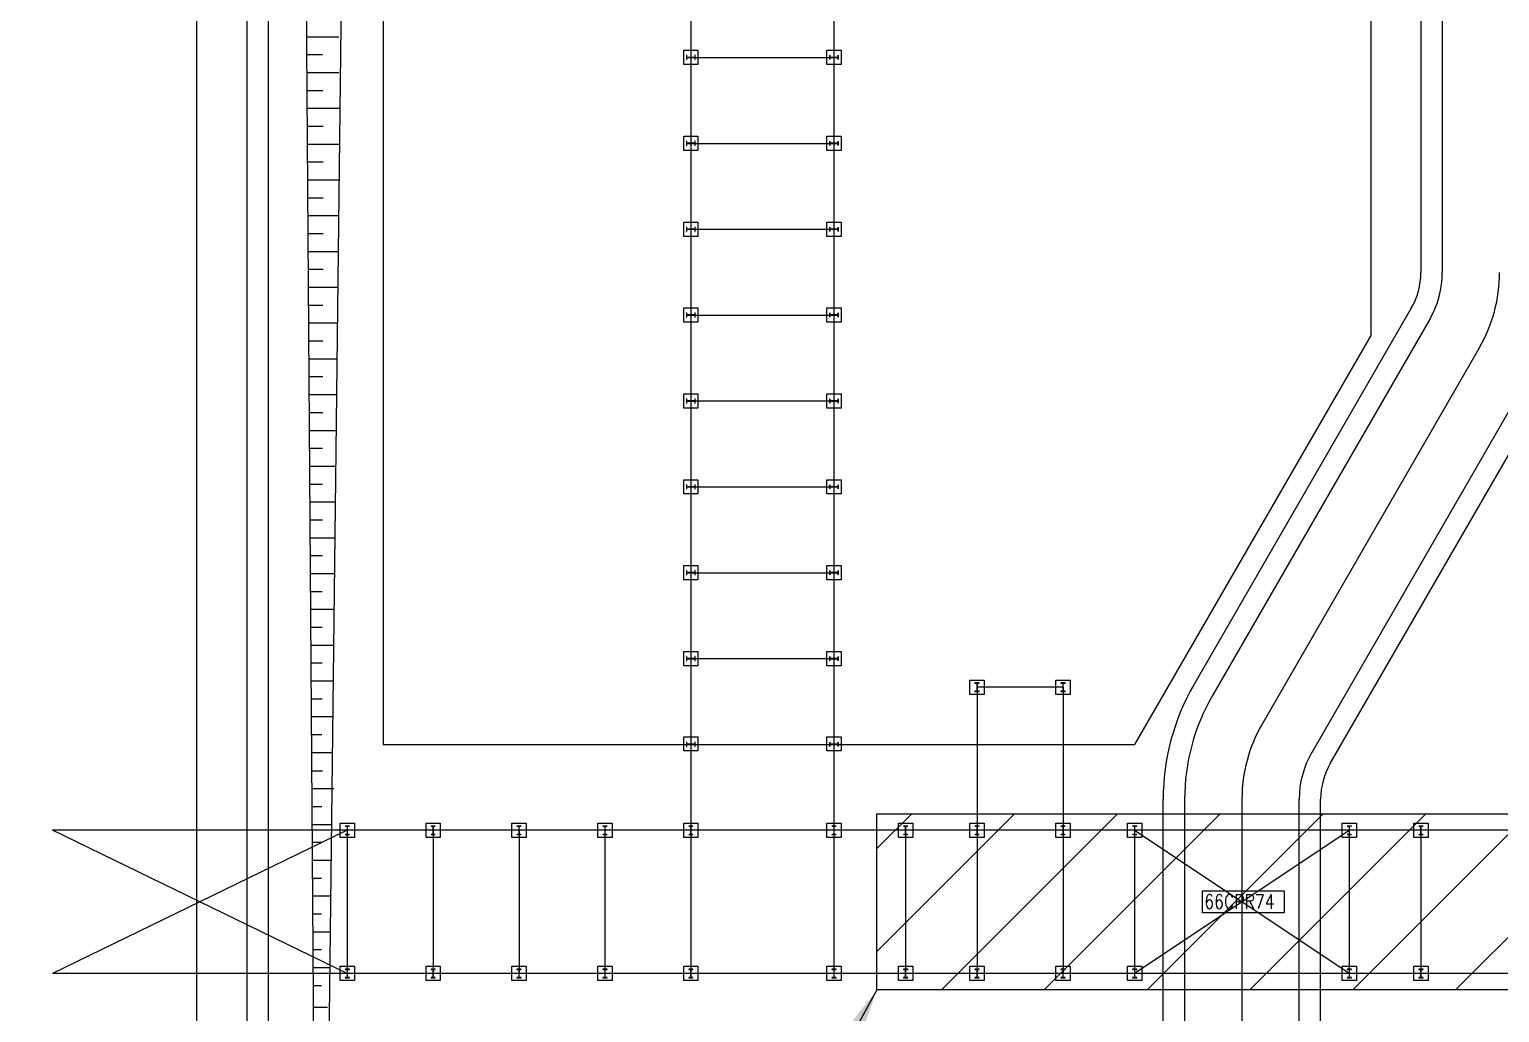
# Model space of a CAD drawing. Header units: metres. Extents: x -85 to 100835, y 0 to 71280.
# Drawn here: x 71538 to 76673, y 59901 to 63336 of the extents above; entities that cross this region are included whole.
import ezdxf

# ---------------------------------------------------------------- set-up
doc = ezdxf.new("R2010")
doc.units = ezdxf.units.M
doc.header["$LTSCALE"] = 1200
for name, color, linetype in [('BACK DWG', 9, 'Continuous'), ('CDIMEN', 7, 'Continuous'), ('Rev', 1, 'Continuous')]:
    doc.layers.add(name, color=color, linetype=linetype)
doc.styles.add('ROMANS', font='romans.shx', dxfattribs={"width": 0.8, "height": 360, "bigfont": 'ghs.shx'})
doc.styles.add('SIM3', font='romans.shx', dxfattribs={"width": 0.8, "bigfont": 'whgtxt.shx'})
doc.dimstyles.new('RPLC1', dxfattribs={"dimscale": 150, "dimtxt": 2.5, "dimasz": 3, "dimexe": 1.25, "dimexo": 10, "dimgap": 1, "dimtad": 1, "dimdec": 0, "dimzin": 0, "dimdsep": 46, "dimtxsty": 'ROMANS', "dimcen": 0.09, "dimclrd": 7, "dimclre": 7, "dimclrt": 7, "dimadec": 0, "dimazin": 0, "dimtfac": 1, "dimtdec": 0, "dimtix": 1, "dimtmove": 2, "dimatfit": 0, "dimfxl": 0, "dimtolj": 1, "dimtzin": 0, "dimlwd": 25, "dimlwe": 25, "dimarcsym": 0})

msp = doc.modelspace()

# ---------------------------------------------------------------- hatches: boundary and pattern name
at = {"layer": 'Rev'}
h = msp.add_hatch(dxfattribs=at)
h.set_pattern_fill('ANSI31', color=256, scale=80, style=0)
h.set_pattern_definition([(45, (-20863.18, -15849.46), (-179.6051, 179.6051), [])])
h.paths.add_polyline_path([(74498.2, 60595.3), (77398.2, 60595.3), (77398.2, 59980.5), (74498.2, 59980.5)])

# ---------------------------------------------------------------- linework, layer by layer
at = {"layer": 'BACK DWG'}
for p, q in [((72123.2, 57987.9), (72123.2, 67937.9)), ((76223.2, 67487.9), (76223.2, 62266.6)), ((72298.2, 58587.9), (72298.2, 67337.9)), ((72373.2, 58587.9), (72373.2, 67337.9)), ((76398.2, 67337.9), (76398.2, 62486.7)), ((76473.2, 67337.9), (76473.2, 62486.7)), ((72773.2, 67137.9), (72773.2, 60837.9)), ((73848.2, 66837.9), (73848.2, 60537.9)), ((74348.2, 66837.9), (74348.2, 60537.9)), ((72502.9, 63633.5), (72534, 59214.9)), ((72577.5, 59214.9), (72629.4, 63531.9)), ((72618.1, 63309.1), (72505.1, 63309.1)), ((72562.2, 63246.6), (72505.6, 63246.6)), ((73823.2, 63212.9), (73823.2, 63262.9)), ((73823.2, 63262.9), (73873.2, 63262.9)), ((73833.2, 63245.4), (73833.2, 63230.4)), ((73834, 63245.4), (73833.2, 63245.4)), ((73833.2, 63230.4), (73834, 63230.4)), ((73834, 63238.3), (73834, 63245.4)), ((73862.5, 63238.3), (73834, 63238.3)), ((73834, 63237.5), (73862.5, 63237.5)), ((73834, 63230.4), (73834, 63237.5)), ((73848.2, 63237.9), (74348.2, 63237.9)), ((73862.5, 63245.4), (73862.5, 63238.3)), ((73863.2, 63245.4), (73862.5, 63245.4)), ((73862.5, 63237.5), (73862.5, 63230.4)), ((73862.5, 63230.4), (73863.2, 63230.4)), ((73863.2, 63230.4), (73863.2, 63245.4)), ((73873.2, 63262.9), (73873.2, 63212.9)), ((74323.2, 63212.9), (74323.2, 63262.9)), ((74323.2, 63262.9), (74373.2, 63262.9)), ((74333.2, 63245.4), (74333.2, 63230.4)), ((74334, 63245.4), (74333.2, 63245.4)), ((74333.2, 63230.4), (74334, 63230.4)), ((74334, 63238.3), (74334, 63245.4)), ((74362.5, 63238.3), (74334, 63238.3)), ((74334, 63237.5), (74362.5, 63237.5)), ((74334, 63230.4), (74334, 63237.5)), ((74362.5, 63245.4), (74362.5, 63238.3)), ((74363.2, 63245.4), (74362.5, 63245.4)), ((74362.5, 63237.5), (74362.5, 63230.4)), ((74362.5, 63230.4), (74363.2, 63230.4)), ((74363.2, 63230.4), (74363.2, 63245.4)), ((74373.2, 63262.9), (74373.2, 63212.9)), ((72619, 63184.1), (72506, 63184.1)), ((73873.2, 63212.9), (73823.2, 63212.9)), ((74373.2, 63212.9), (74323.2, 63212.9)), ((72563.1, 63121.6), (72506.5, 63121.6)), ((72619.9, 63059.1), (72506.9, 63059.1)), ((72564, 62996.6), (72507.4, 62996.6)), ((73823.2, 62912.9), (73823.2, 62962.9)), ((73823.2, 62962.9), (73873.2, 62962.9)), ((73873.2, 62962.9), (73873.2, 62912.9)), ((74323.2, 62912.9), (74323.2, 62962.9)), ((74323.2, 62962.9), (74373.2, 62962.9)), ((74373.2, 62962.9), (74373.2, 62912.9)), ((72620.8, 62934.1), (72507.8, 62934.1)), ((73873.2, 62912.9), (73823.2, 62912.9)), ((73833.2, 62945.4), (73833.2, 62930.4)), ((73834, 62945.4), (73833.2, 62945.4)), ((73833.2, 62930.4), (73834, 62930.4)), ((73834, 62938.3), (73834, 62945.4)), ((73862.5, 62938.3), (73834, 62938.3)), ((73834, 62937.5), (73862.5, 62937.5)), ((73834, 62930.4), (73834, 62937.5)), ((73848.2, 62937.9), (74348.2, 62937.9)), ((73862.5, 62945.4), (73862.5, 62938.3)), ((73863.2, 62945.4), (73862.5, 62945.4)), ((73862.5, 62937.5), (73862.5, 62930.4)), ((73862.5, 62930.4), (73863.2, 62930.4)), ((73863.2, 62930.4), (73863.2, 62945.4)), ((74373.2, 62912.9), (74323.2, 62912.9)), ((74333.2, 62945.4), (74333.2, 62930.4)), ((74334, 62945.4), (74333.2, 62945.4)), ((74333.2, 62930.4), (74334, 62930.4)), ((74334, 62938.3), (74334, 62945.4)), ((74362.5, 62938.3), (74334, 62938.3)), ((74334, 62937.5), (74362.5, 62937.5)), ((74334, 62930.4), (74334, 62937.5)), ((74362.5, 62945.4), (74362.5, 62938.3)), ((74363.2, 62945.4), (74362.5, 62945.4)), ((74362.5, 62937.5), (74362.5, 62930.4)), ((74362.5, 62930.4), (74363.2, 62930.4)), ((74363.2, 62930.4), (74363.2, 62945.4)), ((72564.5, 62871.6), (72507.9, 62871.6)), ((72621.3, 62809.1), (72508.3, 62809.1)), ((72564.2, 62746.6), (72508.8, 62746.6)), ((72619.8, 62684.1), (72509.2, 62684.1)), ((73823.2, 62612.9), (73823.2, 62662.9)), ((73823.2, 62662.9), (73873.2, 62662.9)), ((73873.2, 62662.9), (73873.2, 62612.9)), ((74323.2, 62612.9), (74323.2, 62662.9)), ((74323.2, 62662.9), (74373.2, 62662.9)), ((74373.2, 62662.9), (74373.2, 62612.9)), ((72563.9, 62621.6), (72509.7, 62621.6)), ((73873.2, 62612.9), (73823.2, 62612.9)), ((73833.2, 62645.4), (73833.2, 62630.4)), ((73834, 62645.4), (73833.2, 62645.4)), ((73833.2, 62630.4), (73834, 62630.4)), ((73834, 62638.3), (73834, 62645.4)), ((73862.5, 62638.3), (73834, 62638.3)), ((73834, 62637.5), (73862.5, 62637.5)), ((73834, 62630.4), (73834, 62637.5)), ((73848.2, 62637.9), (74348.2, 62637.9)), ((73862.5, 62645.4), (73862.5, 62638.3)), ((73863.2, 62645.4), (73862.5, 62645.4)), ((73862.5, 62637.5), (73862.5, 62630.4)), ((73862.5, 62630.4), (73863.2, 62630.4)), ((73863.2, 62630.4), (73863.2, 62645.4)), ((74373.2, 62612.9), (74323.2, 62612.9)), ((74333.2, 62645.4), (74333.2, 62630.4)), ((74334, 62645.4), (74333.2, 62645.4)), ((74333.2, 62630.4), (74334, 62630.4)), ((74334, 62638.3), (74334, 62645.4)), ((74362.5, 62638.3), (74334, 62638.3)), ((74334, 62637.5), (74362.5, 62637.5)), ((74334, 62630.4), (74334, 62637.5)), ((74362.5, 62645.4), (74362.5, 62638.3)), ((74363.2, 62645.4), (74362.5, 62645.4)), ((74362.5, 62637.5), (74362.5, 62630.4)), ((74362.5, 62630.4), (74363.2, 62630.4)), ((74363.2, 62630.4), (74363.2, 62645.4)), ((72618.3, 62559.1), (72510.1, 62559.1)), ((72563.6, 62496.6), (72510.6, 62496.6)), ((72616.8, 62434.1), (72511, 62434.1)), ((72563.3, 62371.6), (72511.5, 62371.6)), ((73823.2, 62312.9), (73823.2, 62362.9)), ((73823.2, 62362.9), (73873.2, 62362.9)), ((73833.2, 62345.4), (73833.2, 62330.4)), ((73834, 62345.4), (73833.2, 62345.4)), ((73834, 62338.3), (73834, 62345.4)), ((73862.5, 62345.4), (73862.5, 62338.3)), ((73863.2, 62345.4), (73862.5, 62345.4)), ((73863.2, 62330.4), (73863.2, 62345.4)), ((73873.2, 62362.9), (73873.2, 62312.9)), ((74323.2, 62312.9), (74323.2, 62362.9)), ((74323.2, 62362.9), (74373.2, 62362.9)), ((74333.2, 62345.4), (74333.2, 62330.4)), ((74334, 62345.4), (74333.2, 62345.4)), ((74334, 62338.3), (74334, 62345.4)), ((74362.5, 62345.4), (74362.5, 62338.3)), ((74363.2, 62345.4), (74362.5, 62345.4)), ((74363.2, 62330.4), (74363.2, 62345.4)), ((74373.2, 62362.9), (74373.2, 62312.9)), ((76364.7, 62361.7), (75605.4, 61046.5)), ((72615.2, 62309.1), (72511.9, 62309.1)), ((73873.2, 62312.9), (73823.2, 62312.9)), ((73833.2, 62330.4), (73834, 62330.4)), ((73862.5, 62338.3), (73834, 62338.3)), ((73834, 62337.5), (73862.5, 62337.5)), ((73834, 62330.4), (73834, 62337.5)), ((73848.2, 62337.9), (74348.2, 62337.9)), ((73862.5, 62337.5), (73862.5, 62330.4)), ((73862.5, 62330.4), (73863.2, 62330.4)), ((74373.2, 62312.9), (74323.2, 62312.9)), ((74333.2, 62330.4), (74334, 62330.4)), ((74362.5, 62338.3), (74334, 62338.3)), ((74334, 62337.5), (74362.5, 62337.5)), ((74334, 62330.4), (74334, 62337.5)), ((74362.5, 62337.5), (74362.5, 62330.4)), ((74362.5, 62330.4), (74363.2, 62330.4)), ((76429.7, 62324.2), (75670.4, 61009)), ((72563, 62246.6), (72512.4, 62246.6)), ((76223.2, 62266.6), (75398.3, 60837.9)), ((76602.9, 62224.2), (75843.6, 60909)), ((72613.7, 62184.1), (72512.8, 62184.1)), ((72562.7, 62121.6), (72513.3, 62121.6)), ((76016.8, 60809), (76776.1, 62124.2)), ((72612.2, 62059.1), (72513.7, 62059.1)), ((73823.2, 62012.9), (73823.2, 62062.9)), ((73823.2, 62062.9), (73873.2, 62062.9)), ((73833.2, 62045.4), (73833.2, 62030.4)), ((73834, 62045.4), (73833.2, 62045.4)), ((73834, 62038.3), (73834, 62045.4)), ((73862.5, 62038.3), (73834, 62038.3)), ((73834, 62037.5), (73862.5, 62037.5)), ((73834, 62030.4), (73834, 62037.5)), ((73848.2, 62037.9), (74348.2, 62037.9)), ((73862.5, 62045.4), (73862.5, 62038.3)), ((73863.2, 62045.4), (73862.5, 62045.4)), ((73862.5, 62037.5), (73862.5, 62030.4)), ((73863.2, 62030.4), (73863.2, 62045.4)), ((73873.2, 62062.9), (73873.2, 62012.9)), ((74323.2, 62012.9), (74323.2, 62062.9)), ((74323.2, 62062.9), (74373.2, 62062.9)), ((74333.2, 62045.4), (74333.2, 62030.4)), ((74334, 62045.4), (74333.2, 62045.4)), ((74334, 62038.3), (74334, 62045.4)), ((74362.5, 62038.3), (74334, 62038.3)), ((74334, 62037.5), (74362.5, 62037.5)), ((74334, 62030.4), (74334, 62037.5)), ((74362.5, 62045.4), (74362.5, 62038.3)), ((74363.2, 62045.4), (74362.5, 62045.4)), ((74362.5, 62037.5), (74362.5, 62030.4)), ((74363.2, 62030.4), (74363.2, 62045.4)), ((74373.2, 62062.9), (74373.2, 62012.9)), ((76081.7, 60771.5), (76841.1, 62086.7)), ((72562.4, 61996.6), (72513.7, 61996.6)), ((73873.2, 62012.9), (73823.2, 62012.9)), ((73833.2, 62030.4), (73834, 62030.4)), ((73862.5, 62030.4), (73863.2, 62030.4)), ((74373.2, 62012.9), (74323.2, 62012.9)), ((74333.2, 62030.4), (74334, 62030.4)), ((74362.5, 62030.4), (74363.2, 62030.4)), ((72610.7, 61934.1), (72514.6, 61934.1)), ((72562.1, 61871.6), (72515, 61871.6)), ((72609.1, 61809.1), (72515.5, 61809.1)), ((72561.8, 61746.6), (72515.9, 61746.6)), ((73823.2, 61712.9), (73823.2, 61762.9)), ((73823.2, 61762.9), (73873.2, 61762.9)), ((73833.2, 61745.4), (73833.2, 61730.4)), ((73834, 61745.4), (73833.2, 61745.4)), ((73833.2, 61730.4), (73834, 61730.4)), ((73834, 61738.3), (73834, 61745.4)), ((73862.5, 61738.3), (73834, 61738.3)), ((73834, 61737.5), (73862.5, 61737.5)), ((73834, 61730.4), (73834, 61737.5)), ((73848.2, 61737.9), (74348.2, 61737.9)), ((73862.5, 61745.4), (73862.5, 61738.3)), ((73863.2, 61745.4), (73862.5, 61745.4)), ((73862.5, 61737.5), (73862.5, 61730.4)), ((73862.5, 61730.4), (73863.2, 61730.4)), ((73863.2, 61730.4), (73863.2, 61745.4)), ((73873.2, 61762.9), (73873.2, 61712.9)), ((74323.2, 61712.9), (74323.2, 61762.9)), ((74323.2, 61762.9), (74373.2, 61762.9)), ((74333.2, 61745.4), (74333.2, 61730.4)), ((74334, 61745.4), (74333.2, 61745.4)), ((74333.2, 61730.4), (74334, 61730.4)), ((74334, 61738.3), (74334, 61745.4)), ((74362.5, 61738.3), (74334, 61738.3)), ((74334, 61737.5), (74362.5, 61737.5)), ((74334, 61730.4), (74334, 61737.5)), ((74362.5, 61745.4), (74362.5, 61738.3)), ((74363.2, 61745.4), (74362.5, 61745.4)), ((74362.5, 61737.5), (74362.5, 61730.4)), ((74362.5, 61730.4), (74363.2, 61730.4)), ((74363.2, 61730.4), (74363.2, 61745.4)), ((74373.2, 61762.9), (74373.2, 61712.9)), ((72607.6, 61684.1), (72516.4, 61684.1)), ((73873.2, 61712.9), (73823.2, 61712.9)), ((74373.2, 61712.9), (74323.2, 61712.9)), ((72561.5, 61621.6), (72516.8, 61621.6)), ((72606.1, 61559.1), (72517.3, 61559.1)), ((72561.2, 61496.6), (72517.7, 61496.6)), ((72604.6, 61434.1), (72518.2, 61434.1)), ((73823.2, 61412.9), (73823.2, 61462.9)), ((73823.2, 61462.9), (73873.2, 61462.9)), ((73833.2, 61445.4), (73833.2, 61430.4)), ((73834, 61445.4), (73833.2, 61445.4)), ((73833.2, 61430.4), (73834, 61430.4)), ((73834, 61438.3), (73834, 61445.4)), ((73862.5, 61438.3), (73834, 61438.3)), ((73834, 61437.5), (73862.5, 61437.5)), ((73834, 61430.4), (73834, 61437.5)), ((73848.2, 61437.9), (74348.2, 61437.9)), ((73862.5, 61445.4), (73862.5, 61438.3)), ((73863.2, 61445.4), (73862.5, 61445.4)), ((73862.5, 61437.5), (73862.5, 61430.4)), ((73862.5, 61430.4), (73863.2, 61430.4)), ((73863.2, 61430.4), (73863.2, 61445.4)), ((73873.2, 61462.9), (73873.2, 61412.9)), ((74323.2, 61412.9), (74323.2, 61462.9)), ((74323.2, 61462.9), (74373.2, 61462.9)), ((74333.2, 61445.4), (74333.2, 61430.4)), ((74334, 61445.4), (74333.2, 61445.4)), ((74333.2, 61430.4), (74334, 61430.4)), ((74334, 61438.3), (74334, 61445.4)), ((74362.5, 61438.3), (74334, 61438.3)), ((74334, 61437.5), (74362.5, 61437.5)), ((74334, 61430.4), (74334, 61437.5)), ((74362.5, 61445.4), (74362.5, 61438.3)), ((74363.2, 61445.4), (74362.5, 61445.4)), ((74362.5, 61437.5), (74362.5, 61430.4)), ((74362.5, 61430.4), (74363.2, 61430.4)), ((74363.2, 61430.4), (74363.2, 61445.4)), ((74373.2, 61462.9), (74373.2, 61412.9)), ((72560.9, 61371.6), (72518.6, 61371.6)), ((73873.2, 61412.9), (73823.2, 61412.9)), ((74373.2, 61412.9), (74323.2, 61412.9)), ((72603, 61309.1), (72519.1, 61309.1)), ((72560.6, 61246.6), (72519.5, 61246.6)), ((72601.5, 61184.1), (72520, 61184.1)), ((73823.2, 61112.9), (73823.2, 61162.9)), ((73823.2, 61162.9), (73873.2, 61162.9)), ((73873.2, 61162.9), (73873.2, 61112.9)), ((74323.2, 61112.9), (74323.2, 61162.9)), ((74323.2, 61162.9), (74373.2, 61162.9)), ((74373.2, 61162.9), (74373.2, 61112.9)), ((72560.3, 61121.6), (72520.4, 61121.6)), ((73873.2, 61112.9), (73823.2, 61112.9)), ((73833.2, 61145.4), (73833.2, 61130.4)), ((73834, 61145.4), (73833.2, 61145.4)), ((73833.2, 61130.4), (73834, 61130.4)), ((73834, 61138.3), (73834, 61145.4)), ((73862.5, 61138.3), (73834, 61138.3)), ((73834, 61137.5), (73862.5, 61137.5)), ((73834, 61130.4), (73834, 61137.5)), ((73848.2, 61137.9), (74348.2, 61137.9)), ((73862.5, 61145.4), (73862.5, 61138.3)), ((73863.2, 61145.4), (73862.5, 61145.4)), ((73862.5, 61137.5), (73862.5, 61130.4)), ((73862.5, 61130.4), (73863.2, 61130.4)), ((73863.2, 61130.4), (73863.2, 61145.4)), ((74373.2, 61112.9), (74323.2, 61112.9)), ((74333.2, 61145.4), (74333.2, 61130.4)), ((74334, 61145.4), (74333.2, 61145.4)), ((74333.2, 61130.4), (74334, 61130.4)), ((74334, 61138.3), (74334, 61145.4)), ((74362.5, 61138.3), (74334, 61138.3)), ((74334, 61137.5), (74362.5, 61137.5)), ((74334, 61130.4), (74334, 61137.5)), ((74362.5, 61145.4), (74362.5, 61138.3)), ((74363.2, 61145.4), (74362.5, 61145.4)), ((74362.5, 61137.5), (74362.5, 61130.4)), ((74362.5, 61130.4), (74363.2, 61130.4)), ((74363.2, 61130.4), (74363.2, 61145.4)), ((74823.2, 61062.9), (74873.2, 61062.9)), ((74823.2, 61012.9), (74823.2, 61062.9)), ((74873.2, 61062.9), (74873.2, 61012.9)), ((75123.2, 61062.9), (75173.2, 61062.9)), ((75123.2, 61012.9), (75123.2, 61062.9)), ((75173.2, 61062.9), (75173.2, 61012.9)), ((72600, 61059.1), (72520.8, 61059.1)), ((74873.2, 61012.9), (74823.2, 61012.9)), ((74840.7, 61052.9), (74840.7, 61052.1)), ((74855.7, 61052.9), (74840.7, 61052.9)), ((74840.7, 61052.1), (74847.9, 61052.1)), ((74840.7, 61023.6), (74840.7, 61022.9)), ((74847.9, 61023.6), (74840.7, 61023.6)), ((74840.7, 61022.9), (74855.7, 61022.9)), ((74847.9, 61052.1), (74847.9, 61023.6)), ((74848.2, 61037.9), (74848.2, 60537.9)), ((75148.2, 61037.9), (74848.2, 61037.9)), ((74848.6, 61052.1), (74855.7, 61052.1)), ((74848.6, 61023.6), (74848.6, 61052.1)), ((74855.7, 61023.6), (74848.6, 61023.6)), ((74855.7, 61052.1), (74855.7, 61052.9)), ((74855.7, 61022.9), (74855.7, 61023.6)), ((75173.2, 61012.9), (75123.2, 61012.9)), ((75140.7, 61052.9), (75140.7, 61052.1)), ((75155.7, 61052.9), (75140.7, 61052.9)), ((75140.7, 61052.1), (75147.9, 61052.1)), ((75140.7, 61023.6), (75140.7, 61022.9)), ((75147.9, 61023.6), (75140.7, 61023.6)), ((75140.7, 61022.9), (75155.7, 61022.9)), ((75147.9, 61052.1), (75147.9, 61023.6)), ((75148.2, 61037.9), (75148.2, 60537.9)), ((75148.6, 61052.1), (75155.7, 61052.1)), ((75148.6, 61023.6), (75148.6, 61052.1)), ((75155.7, 61023.6), (75148.6, 61023.6)), ((75155.7, 61052.1), (75155.7, 61052.9)), ((75155.7, 61022.9), (75155.7, 61023.6)), ((72560, 60996.6), (72521.3, 60996.6)), ((72599.2, 60934.1), (72521.3, 60934.1)), ((72559.7, 60871.6), (72521.3, 60871.6)), ((73823.2, 60815), (73823.2, 60865)), ((73823.2, 60865), (73873.2, 60865)), ((73873.2, 60865), (73873.2, 60815)), ((74323.2, 60815), (74323.2, 60865)), ((74323.2, 60865), (74373.2, 60865)), ((74373.2, 60865), (74373.2, 60815)), ((72596.9, 60809.1), (72522.6, 60809.1)), ((72773.2, 60837.9), (75398.3, 60837.9)), ((73873.2, 60815), (73823.2, 60815)), ((73833.2, 60845.4), (73833.2, 60830.4)), ((73834, 60845.4), (73833.2, 60845.4)), ((73833.2, 60830.4), (73834, 60830.4)), ((73834, 60838.3), (73834, 60845.4)), ((73862.5, 60838.3), (73834, 60838.3)), ((73834, 60837.5), (73862.5, 60837.5)), ((73834, 60830.4), (73834, 60837.5)), ((73848.2, 60837.9), (74348.2, 60837.9)), ((73862.5, 60845.4), (73862.5, 60838.3)), ((73863.2, 60845.4), (73862.5, 60845.4)), ((73862.5, 60837.5), (73862.5, 60830.4)), ((73862.5, 60830.4), (73863.2, 60830.4)), ((73863.2, 60830.4), (73863.2, 60845.4)), ((74373.2, 60815), (74323.2, 60815)), ((74333.2, 60845.4), (74333.2, 60830.4)), ((74334, 60845.4), (74333.2, 60845.4)), ((74333.2, 60830.4), (74334, 60830.4)), ((74334, 60838.3), (74334, 60845.4)), ((74362.5, 60838.3), (74334, 60838.3)), ((74334, 60837.5), (74362.5, 60837.5)), ((74334, 60830.4), (74334, 60837.5)), ((74362.5, 60845.4), (74362.5, 60838.3)), ((74363.2, 60845.4), (74362.5, 60845.4)), ((74362.5, 60837.5), (74362.5, 60830.4)), ((74362.5, 60830.4), (74363.2, 60830.4)), ((74363.2, 60830.4), (74363.2, 60845.4)), ((72561.6, 60745), (72522.9, 60745)), ((72600.9, 60682.5), (72522.9, 60682.5)), ((72559.3, 60620), (72523.1, 60620)), ((75498.2, 58587.9), (75498.2, 60646.5)), ((75573.2, 58587.9), (75573.2, 60646.5)), ((75773.2, 60646.5), (75773.2, 57637.9)), ((75973.2, 57637.9), (75973.2, 60646.5)), ((76048.2, 57637.9), (76048.2, 60646.5)), ((72595.4, 60557.5), (72523.5, 60557.5)), ((72623.2, 60562.9), (72673.2, 60562.9)), ((72623.2, 60512.9), (72623.2, 60562.9)), ((72640.7, 60552.9), (72640.7, 60552.1)), ((72655.7, 60552.9), (72640.7, 60552.9)), ((72640.7, 60552.1), (72647.9, 60552.1)), ((72647.9, 60552.1), (72647.9, 60523.6)), ((72648.6, 60552.1), (72655.7, 60552.1)), ((72648.6, 60523.6), (72648.6, 60552.1)), ((72655.7, 60552.1), (72655.7, 60552.9)), ((72673.2, 60562.9), (72673.2, 60512.9)), ((72923.2, 60562.9), (72973.2, 60562.9)), ((72923.2, 60512.9), (72923.2, 60562.9)), ((72940.7, 60552.9), (72940.7, 60552.1)), ((72955.7, 60552.9), (72940.7, 60552.9)), ((72940.7, 60552.1), (72947.9, 60552.1)), ((72947.9, 60552.1), (72947.9, 60523.6)), ((72948.6, 60552.1), (72955.7, 60552.1)), ((72948.6, 60523.6), (72948.6, 60552.1)), ((72955.7, 60552.1), (72955.7, 60552.9)), ((72973.2, 60562.9), (72973.2, 60512.9)), ((73223.2, 60562.9), (73273.2, 60562.9)), ((73223.2, 60512.9), (73223.2, 60562.9)), ((73240.7, 60552.9), (73240.7, 60552.1)), ((73255.7, 60552.9), (73240.7, 60552.9)), ((73240.7, 60552.1), (73247.9, 60552.1)), ((73247.9, 60552.1), (73247.9, 60523.6)), ((73248.6, 60552.1), (73255.7, 60552.1)), ((73248.6, 60523.6), (73248.6, 60552.1)), ((73255.7, 60552.1), (73255.7, 60552.9)), ((73273.2, 60562.9), (73273.2, 60512.9)), ((73523.2, 60562.9), (73573.2, 60562.9)), ((73523.2, 60512.9), (73523.2, 60562.9)), ((73540.7, 60552.9), (73540.7, 60552.1)), ((73555.7, 60552.9), (73540.7, 60552.9)), ((73540.7, 60552.1), (73547.9, 60552.1)), ((73547.9, 60552.1), (73547.9, 60523.6)), ((73548.6, 60552.1), (73555.7, 60552.1)), ((73548.6, 60523.6), (73548.6, 60552.1)), ((73555.7, 60552.1), (73555.7, 60552.9)), ((73573.2, 60562.9), (73573.2, 60512.9)), ((73823.2, 60562.9), (73873.2, 60562.9)), ((73823.2, 60512.9), (73823.2, 60562.9)), ((73840.7, 60552.9), (73840.7, 60552.1)), ((73855.7, 60552.9), (73840.7, 60552.9)), ((73840.7, 60552.1), (73847.9, 60552.1)), ((73847.9, 60552.1), (73847.9, 60523.6)), ((73848.6, 60552.1), (73855.7, 60552.1)), ((73848.6, 60523.6), (73848.6, 60552.1)), ((73855.7, 60552.1), (73855.7, 60552.9)), ((73873.2, 60562.9), (73873.2, 60512.9)), ((74323.2, 60562.9), (74373.2, 60562.9)), ((74323.2, 60512.9), (74323.2, 60562.9)), ((74340.7, 60552.9), (74340.7, 60552.1)), ((74355.7, 60552.9), (74340.7, 60552.9)), ((74340.7, 60552.1), (74347.9, 60552.1)), ((74347.9, 60552.1), (74347.9, 60523.6)), ((74348.6, 60552.1), (74355.7, 60552.1)), ((74348.6, 60523.6), (74348.6, 60552.1)), ((74355.7, 60552.1), (74355.7, 60552.9)), ((74373.2, 60562.9), (74373.2, 60512.9)), ((74573.2, 60562.9), (74623.2, 60562.9)), ((74573.2, 60512.9), (74573.2, 60562.9)), ((74590.7, 60552.9), (74590.7, 60552.1)), ((74605.7, 60552.9), (74590.7, 60552.9)), ((74590.7, 60552.1), (74597.9, 60552.1)), ((74597.9, 60552.1), (74597.9, 60523.6)), ((74598.6, 60552.1), (74605.7, 60552.1)), ((74598.6, 60523.6), (74598.6, 60552.1)), ((74605.7, 60552.1), (74605.7, 60552.9)), ((74623.2, 60562.9), (74623.2, 60512.9)), ((74823.2, 60562.9), (74873.2, 60562.9)), ((74823.2, 60512.9), (74823.2, 60562.9)), ((74840.7, 60552.9), (74840.7, 60552.1)), ((74855.7, 60552.9), (74840.7, 60552.9)), ((74840.7, 60552.1), (74847.9, 60552.1)), ((74847.9, 60552.1), (74847.9, 60523.6)), ((74848.6, 60552.1), (74855.7, 60552.1)), ((74848.6, 60523.6), (74848.6, 60552.1)), ((74855.7, 60552.1), (74855.7, 60552.9)), ((74873.2, 60562.9), (74873.2, 60512.9)), ((75123.2, 60562.9), (75173.2, 60562.9)), ((75123.2, 60512.9), (75123.2, 60562.9)), ((75140.7, 60552.9), (75140.7, 60552.1)), ((75155.7, 60552.9), (75140.7, 60552.9)), ((75140.7, 60552.1), (75147.9, 60552.1)), ((75147.9, 60552.1), (75147.9, 60523.6)), ((75148.6, 60552.1), (75155.7, 60552.1)), ((75148.6, 60523.6), (75148.6, 60552.1)), ((75155.7, 60552.1), (75155.7, 60552.9)), ((75173.2, 60562.9), (75173.2, 60512.9)), ((75373.2, 60562.9), (75423.2, 60562.9)), ((75373.2, 60512.9), (75373.2, 60562.9)), ((75390.7, 60552.9), (75390.7, 60552.1)), ((75405.7, 60552.9), (75390.7, 60552.9)), ((75390.7, 60552.1), (75397.9, 60552.1)), ((75397.9, 60552.1), (75397.9, 60523.6)), ((75398.6, 60552.1), (75405.7, 60552.1)), ((75398.6, 60523.6), (75398.6, 60552.1)), ((75405.7, 60552.1), (75405.7, 60552.9)), ((75423.2, 60562.9), (75423.2, 60512.9)), ((76123.2, 60562.9), (76173.2, 60562.9)), ((76123.2, 60512.9), (76123.2, 60562.9)), ((76140.7, 60552.9), (76140.7, 60552.1)), ((76155.7, 60552.9), (76140.7, 60552.9)), ((76140.7, 60552.1), (76147.9, 60552.1)), ((76147.9, 60552.1), (76147.9, 60523.6)), ((76148.6, 60552.1), (76155.7, 60552.1)), ((76148.6, 60523.6), (76148.6, 60552.1)), ((76155.7, 60552.1), (76155.7, 60552.9)), ((76173.2, 60562.9), (76173.2, 60512.9)), ((76373.2, 60562.9), (76423.2, 60562.9)), ((76373.2, 60512.9), (76373.2, 60562.9)), ((76390.7, 60552.9), (76390.7, 60552.1)), ((76405.7, 60552.9), (76390.7, 60552.9)), ((76390.7, 60552.1), (76397.9, 60552.1)), ((76397.9, 60552.1), (76397.9, 60523.6)), ((76398.6, 60552.1), (76405.7, 60552.1)), ((76398.6, 60523.6), (76398.6, 60552.1)), ((76405.7, 60552.1), (76405.7, 60552.9)), ((76423.2, 60562.9), (76423.2, 60512.9)), ((75849.1, 60537.9), (71618.2, 60537.9)), ((72648.2, 60537.9), (71618.2, 60037.9)), ((72648.2, 60037.9), (71618.2, 60537.9)), ((72559, 60495), (72524, 60495)), ((72673.2, 60512.9), (72623.2, 60512.9)), ((72640.7, 60523.6), (72640.7, 60522.9)), ((72647.9, 60523.6), (72640.7, 60523.6)), ((72640.7, 60522.9), (72655.7, 60522.9)), ((72648.2, 60537.9), (72648.2, 60037.9)), ((72655.7, 60523.6), (72648.6, 60523.6)), ((72655.7, 60522.9), (72655.7, 60523.6)), ((72973.2, 60512.9), (72923.2, 60512.9)), ((72940.7, 60523.6), (72940.7, 60522.9)), ((72947.9, 60523.6), (72940.7, 60523.6)), ((72940.7, 60522.9), (72955.7, 60522.9)), ((72948.2, 60537.9), (72948.2, 60037.9)), ((72955.7, 60523.6), (72948.6, 60523.6)), ((72955.7, 60522.9), (72955.7, 60523.6)), ((73273.2, 60512.9), (73223.2, 60512.9)), ((73240.7, 60523.6), (73240.7, 60522.9)), ((73247.9, 60523.6), (73240.7, 60523.6)), ((73240.7, 60522.9), (73255.7, 60522.9)), ((73248.2, 60537.9), (73248.2, 60037.9)), ((73255.7, 60523.6), (73248.6, 60523.6)), ((73255.7, 60522.9), (73255.7, 60523.6)), ((73573.2, 60512.9), (73523.2, 60512.9)), ((73540.7, 60523.6), (73540.7, 60522.9)), ((73547.9, 60523.6), (73540.7, 60523.6)), ((73540.7, 60522.9), (73555.7, 60522.9)), ((73548.2, 60537.9), (73548.2, 60037.9)), ((73555.7, 60523.6), (73548.6, 60523.6)), ((73555.7, 60522.9), (73555.7, 60523.6)), ((73873.2, 60512.9), (73823.2, 60512.9)), ((73840.7, 60523.6), (73840.7, 60522.9)), ((73847.9, 60523.6), (73840.7, 60523.6)), ((73840.7, 60522.9), (73855.7, 60522.9)), ((73848.2, 60537.9), (73848.2, 60037.9)), ((73855.7, 60523.6), (73848.6, 60523.6)), ((73855.7, 60522.9), (73855.7, 60523.6)), ((74373.2, 60512.9), (74323.2, 60512.9)), ((74340.7, 60523.6), (74340.7, 60522.9)), ((74347.9, 60523.6), (74340.7, 60523.6)), ((74340.7, 60522.9), (74355.7, 60522.9)), ((74348.2, 60537.9), (74348.2, 60037.9)), ((74355.7, 60523.6), (74348.6, 60523.6)), ((74355.7, 60522.9), (74355.7, 60523.6)), ((74623.2, 60512.9), (74573.2, 60512.9)), ((74590.7, 60523.6), (74590.7, 60522.9)), ((74597.9, 60523.6), (74590.7, 60523.6)), ((74590.7, 60522.9), (74605.7, 60522.9)), ((74598.2, 60537.9), (74598.2, 60037.9)), ((74605.7, 60523.6), (74598.6, 60523.6)), ((74605.7, 60522.9), (74605.7, 60523.6)), ((74873.2, 60512.9), (74823.2, 60512.9)), ((74840.7, 60523.6), (74840.7, 60522.9)), ((74847.9, 60523.6), (74840.7, 60523.6)), ((74840.7, 60522.9), (74855.7, 60522.9)), ((74848.2, 60537.9), (74848.2, 60037.9)), ((74855.7, 60523.6), (74848.6, 60523.6)), ((74855.7, 60522.9), (74855.7, 60523.6)), ((75173.2, 60512.9), (75123.2, 60512.9)), ((75140.7, 60523.6), (75140.7, 60522.9)), ((75147.9, 60523.6), (75140.7, 60523.6)), ((75140.7, 60522.9), (75155.7, 60522.9)), ((75148.2, 60537.9), (75148.2, 60037.9)), ((75155.7, 60523.6), (75148.6, 60523.6)), ((75155.7, 60522.9), (75155.7, 60523.6)), ((75423.2, 60512.9), (75373.2, 60512.9)), ((75390.7, 60523.6), (75390.7, 60522.9)), ((75397.9, 60523.6), (75390.7, 60523.6)), ((75390.7, 60522.9), (75405.7, 60522.9)), ((75398.2, 60537.9), (75398.2, 60037.9)), ((75398.2, 60537.9), (75774.1, 60287.9)), ((75405.7, 60523.6), (75398.6, 60523.6)), ((75405.7, 60522.9), (75405.7, 60523.6)), ((75773.2, 60287.9), (76148.2, 60537.9)), ((78698.2, 60537.9), (75849.1, 60537.9)), ((76173.2, 60512.9), (76123.2, 60512.9)), ((76140.7, 60523.6), (76140.7, 60522.9)), ((76147.9, 60523.6), (76140.7, 60523.6)), ((76140.7, 60522.9), (76155.7, 60522.9)), ((76148.2, 60537.9), (76148.2, 60037.9)), ((76155.7, 60523.6), (76148.6, 60523.6)), ((76155.7, 60522.9), (76155.7, 60523.6)), ((76423.2, 60512.9), (76373.2, 60512.9)), ((76390.7, 60523.6), (76390.7, 60522.9)), ((76397.9, 60523.6), (76390.7, 60523.6)), ((76390.7, 60522.9), (76405.7, 60522.9)), ((76398.2, 60537.9), (76398.2, 60037.9)), ((76405.7, 60523.6), (76398.6, 60523.6)), ((76405.7, 60522.9), (76405.7, 60523.6)), ((72593.9, 60432.5), (72524.4, 60432.5)), ((72558.7, 60370), (72524.9, 60370)), ((72592.4, 60307.5), (72525.3, 60307.5)), ((75635.8, 60249.1), (75635.8, 60326.6)), ((75635.8, 60326.6), (75920.3, 60326.6)), ((75920.3, 60326.6), (75920.3, 60249.1)), ((72558.4, 60245), (72525.8, 60245)), ((75774.1, 60287.9), (75398.2, 60037.9)), ((75920.3, 60249.1), (75635.8, 60249.1)), ((76148.2, 60037.9), (75773.2, 60287.9)), ((72590.9, 60182.5), (72526.2, 60182.5)), ((72558.1, 60120), (72526.7, 60120)), ((75849.1, 60037.9), (71618.2, 60037.9)), ((72589.3, 60057.5), (72527.1, 60057.5)), ((72623.2, 60062.9), (72673.2, 60062.9)), ((72623.2, 60012.9), (72623.2, 60062.9)), ((72640.7, 60052.9), (72640.7, 60052.1)), ((72655.7, 60052.9), (72640.7, 60052.9)), ((72640.7, 60052.1), (72647.9, 60052.1)), ((72647.9, 60052.1), (72647.9, 60023.6)), ((72648.6, 60052.1), (72655.7, 60052.1)), ((72648.6, 60023.6), (72648.6, 60052.1)), ((72655.7, 60052.1), (72655.7, 60052.9)), ((72673.2, 60062.9), (72673.2, 60012.9)), ((72923.2, 60062.9), (72973.2, 60062.9)), ((72923.2, 60012.9), (72923.2, 60062.9)), ((72940.7, 60052.9), (72940.7, 60052.1)), ((72955.7, 60052.9), (72940.7, 60052.9)), ((72940.7, 60052.1), (72947.9, 60052.1)), ((72947.9, 60052.1), (72947.9, 60023.6)), ((72948.6, 60052.1), (72955.7, 60052.1)), ((72948.6, 60023.6), (72948.6, 60052.1)), ((72955.7, 60052.1), (72955.7, 60052.9)), ((72973.2, 60062.9), (72973.2, 60012.9)), ((73223.2, 60062.9), (73273.2, 60062.9)), ((73223.2, 60012.9), (73223.2, 60062.9)), ((73240.7, 60052.9), (73240.7, 60052.1)), ((73255.7, 60052.9), (73240.7, 60052.9)), ((73240.7, 60052.1), (73247.9, 60052.1)), ((73247.9, 60052.1), (73247.9, 60023.6)), ((73248.6, 60052.1), (73255.7, 60052.1)), ((73248.6, 60023.6), (73248.6, 60052.1)), ((73255.7, 60052.1), (73255.7, 60052.9)), ((73273.2, 60062.9), (73273.2, 60012.9)), ((73523.2, 60062.9), (73573.2, 60062.9)), ((73523.2, 60012.9), (73523.2, 60062.9)), ((73540.7, 60052.9), (73540.7, 60052.1)), ((73555.7, 60052.9), (73540.7, 60052.9)), ((73540.7, 60052.1), (73547.9, 60052.1)), ((73547.9, 60052.1), (73547.9, 60023.6)), ((73548.6, 60052.1), (73555.7, 60052.1)), ((73548.6, 60023.6), (73548.6, 60052.1)), ((73555.7, 60052.1), (73555.7, 60052.9)), ((73573.2, 60062.9), (73573.2, 60012.9)), ((73823.2, 60062.9), (73873.2, 60062.9)), ((73823.2, 60012.9), (73823.2, 60062.9)), ((73840.7, 60052.9), (73840.7, 60052.1)), ((73855.7, 60052.9), (73840.7, 60052.9)), ((73840.7, 60052.1), (73847.9, 60052.1)), ((73847.9, 60052.1), (73847.9, 60023.6)), ((73848.6, 60052.1), (73855.7, 60052.1)), ((73848.6, 60023.6), (73848.6, 60052.1)), ((73855.7, 60052.1), (73855.7, 60052.9)), ((73873.2, 60062.9), (73873.2, 60012.9)), ((74323.2, 60062.9), (74373.2, 60062.9)), ((74323.2, 60012.9), (74323.2, 60062.9)), ((74340.7, 60052.9), (74340.7, 60052.1)), ((74355.7, 60052.9), (74340.7, 60052.9)), ((74340.7, 60052.1), (74347.9, 60052.1)), ((74347.9, 60052.1), (74347.9, 60023.6)), ((74348.6, 60052.1), (74355.7, 60052.1)), ((74348.6, 60023.6), (74348.6, 60052.1)), ((74355.7, 60052.1), (74355.7, 60052.9)), ((74373.2, 60062.9), (74373.2, 60012.9)), ((74573.2, 60062.9), (74623.2, 60062.9)), ((74573.2, 60012.9), (74573.2, 60062.9)), ((74590.7, 60052.9), (74590.7, 60052.1)), ((74605.7, 60052.9), (74590.7, 60052.9)), ((74590.7, 60052.1), (74597.9, 60052.1)), ((74597.9, 60052.1), (74597.9, 60023.6)), ((74598.6, 60052.1), (74605.7, 60052.1)), ((74598.6, 60023.6), (74598.6, 60052.1)), ((74605.7, 60052.1), (74605.7, 60052.9)), ((74623.2, 60062.9), (74623.2, 60012.9)), ((74823.2, 60062.9), (74873.2, 60062.9)), ((74823.2, 60012.9), (74823.2, 60062.9)), ((74840.7, 60052.9), (74840.7, 60052.1)), ((74855.7, 60052.9), (74840.7, 60052.9)), ((74840.7, 60052.1), (74847.9, 60052.1)), ((74847.9, 60052.1), (74847.9, 60023.6)), ((74848.6, 60052.1), (74855.7, 60052.1)), ((74848.6, 60023.6), (74848.6, 60052.1)), ((74855.7, 60052.1), (74855.7, 60052.9)), ((74873.2, 60062.9), (74873.2, 60012.9)), ((75123.2, 60062.9), (75173.2, 60062.9)), ((75123.2, 60012.9), (75123.2, 60062.9)), ((75140.7, 60052.9), (75140.7, 60052.1)), ((75155.7, 60052.9), (75140.7, 60052.9)), ((75140.7, 60052.1), (75147.9, 60052.1)), ((75147.9, 60052.1), (75147.9, 60023.6)), ((75148.6, 60052.1), (75155.7, 60052.1)), ((75148.6, 60023.6), (75148.6, 60052.1)), ((75155.7, 60052.1), (75155.7, 60052.9)), ((75173.2, 60062.9), (75173.2, 60012.9)), ((75373.2, 60062.9), (75423.2, 60062.9)), ((75373.2, 60012.9), (75373.2, 60062.9)), ((75390.7, 60052.9), (75390.7, 60052.1)), ((75405.7, 60052.9), (75390.7, 60052.9)), ((75390.7, 60052.1), (75397.9, 60052.1)), ((75397.9, 60052.1), (75397.9, 60023.6)), ((75398.6, 60052.1), (75405.7, 60052.1)), ((75398.6, 60023.6), (75398.6, 60052.1)), ((75405.7, 60052.1), (75405.7, 60052.9)), ((75423.2, 60062.9), (75423.2, 60012.9)), ((78698.2, 60037.9), (75849.1, 60037.9)), ((76123.2, 60062.9), (76173.2, 60062.9)), ((76123.2, 60012.9), (76123.2, 60062.9)), ((76140.7, 60052.9), (76140.7, 60052.1)), ((76155.7, 60052.9), (76140.7, 60052.9)), ((76140.7, 60052.1), (76147.9, 60052.1)), ((76147.9, 60052.1), (76147.9, 60023.6)), ((76148.6, 60052.1), (76155.7, 60052.1)), ((76148.6, 60023.6), (76148.6, 60052.1)), ((76155.7, 60052.1), (76155.7, 60052.9)), ((76173.2, 60062.9), (76173.2, 60012.9)), ((76373.2, 60062.9), (76423.2, 60062.9)), ((76373.2, 60012.9), (76373.2, 60062.9)), ((76390.7, 60052.9), (76390.7, 60052.1)), ((76405.7, 60052.9), (76390.7, 60052.9)), ((76390.7, 60052.1), (76397.9, 60052.1)), ((76397.9, 60052.1), (76397.9, 60023.6)), ((76398.6, 60052.1), (76405.7, 60052.1)), ((76398.6, 60023.6), (76398.6, 60052.1)), ((76405.7, 60052.1), (76405.7, 60052.9)), ((76423.2, 60062.9), (76423.2, 60012.9)), ((72557.8, 59995), (72527.5, 59995)), ((72673.2, 60012.9), (72623.2, 60012.9)), ((72640.7, 60023.6), (72640.7, 60022.9)), ((72647.9, 60023.6), (72640.7, 60023.6)), ((72640.7, 60022.9), (72655.7, 60022.9)), ((72655.7, 60023.6), (72648.6, 60023.6)), ((72655.7, 60022.9), (72655.7, 60023.6)), ((72973.2, 60012.9), (72923.2, 60012.9)), ((72940.7, 60023.6), (72940.7, 60022.9)), ((72947.9, 60023.6), (72940.7, 60023.6)), ((72940.7, 60022.9), (72955.7, 60022.9)), ((72955.7, 60023.6), (72948.6, 60023.6)), ((72955.7, 60022.9), (72955.7, 60023.6)), ((73273.2, 60012.9), (73223.2, 60012.9)), ((73240.7, 60023.6), (73240.7, 60022.9)), ((73247.9, 60023.6), (73240.7, 60023.6)), ((73240.7, 60022.9), (73255.7, 60022.9)), ((73255.7, 60023.6), (73248.6, 60023.6)), ((73255.7, 60022.9), (73255.7, 60023.6)), ((73573.2, 60012.9), (73523.2, 60012.9)), ((73540.7, 60023.6), (73540.7, 60022.9)), ((73547.9, 60023.6), (73540.7, 60023.6)), ((73540.7, 60022.9), (73555.7, 60022.9)), ((73555.7, 60023.6), (73548.6, 60023.6)), ((73555.7, 60022.9), (73555.7, 60023.6)), ((73873.2, 60012.9), (73823.2, 60012.9)), ((73840.7, 60023.6), (73840.7, 60022.9)), ((73847.9, 60023.6), (73840.7, 60023.6)), ((73840.7, 60022.9), (73855.7, 60022.9)), ((73855.7, 60023.6), (73848.6, 60023.6)), ((73855.7, 60022.9), (73855.7, 60023.6)), ((74373.2, 60012.9), (74323.2, 60012.9)), ((74340.7, 60023.6), (74340.7, 60022.9)), ((74347.9, 60023.6), (74340.7, 60023.6)), ((74340.7, 60022.9), (74355.7, 60022.9)), ((74355.7, 60023.6), (74348.6, 60023.6)), ((74355.7, 60022.9), (74355.7, 60023.6)), ((74623.2, 60012.9), (74573.2, 60012.9)), ((74590.7, 60023.6), (74590.7, 60022.9)), ((74597.9, 60023.6), (74590.7, 60023.6)), ((74590.7, 60022.9), (74605.7, 60022.9)), ((74605.7, 60023.6), (74598.6, 60023.6)), ((74605.7, 60022.9), (74605.7, 60023.6)), ((74873.2, 60012.9), (74823.2, 60012.9)), ((74840.7, 60023.6), (74840.7, 60022.9)), ((74847.9, 60023.6), (74840.7, 60023.6)), ((74840.7, 60022.9), (74855.7, 60022.9)), ((74855.7, 60023.6), (74848.6, 60023.6)), ((74855.7, 60022.9), (74855.7, 60023.6)), ((75173.2, 60012.9), (75123.2, 60012.9)), ((75140.7, 60023.6), (75140.7, 60022.9)), ((75147.9, 60023.6), (75140.7, 60023.6)), ((75140.7, 60022.9), (75155.7, 60022.9)), ((75155.7, 60023.6), (75148.6, 60023.6)), ((75155.7, 60022.9), (75155.7, 60023.6)), ((75423.2, 60012.9), (75373.2, 60012.9)), ((75390.7, 60023.6), (75390.7, 60022.9)), ((75397.9, 60023.6), (75390.7, 60023.6)), ((75390.7, 60022.9), (75405.7, 60022.9)), ((75405.7, 60023.6), (75398.6, 60023.6)), ((75405.7, 60022.9), (75405.7, 60023.6)), ((76173.2, 60012.9), (76123.2, 60012.9)), ((76140.7, 60023.6), (76140.7, 60022.9)), ((76147.9, 60023.6), (76140.7, 60023.6)), ((76140.7, 60022.9), (76155.7, 60022.9)), ((76155.7, 60023.6), (76148.6, 60023.6)), ((76155.7, 60022.9), (76155.7, 60023.6)), ((76423.2, 60012.9), (76373.2, 60012.9)), ((76390.7, 60023.6), (76390.7, 60022.9)), ((76397.9, 60023.6), (76390.7, 60023.6)), ((76390.7, 60022.9), (76405.7, 60022.9)), ((76405.7, 60023.6), (76398.6, 60023.6)), ((76405.7, 60022.9), (76405.7, 60023.6)), ((72579, 59919.1), (72528.9, 59919.1))]:
    msp.add_line(p, q, dxfattribs=at)
for centre, major_axis, start_param, end_param in [((76148.2, 62486.7), (-176.8, 176.8), 3.403392, 3.926991), ((76148.2, 62486.7), (-229.8, 229.8), 3.403392, 3.926991), ((76148.2, 62486.7), (371.2, 371.2), 4.974188, 5.497787), ((76298.2, 60646.5), (565.7, 565.7), 1.832596, 2.356194), ((76298.2, 60646.5), (512.7, 512.7), 1.832596, 2.356194), ((76298.2, 60646.5), (-517.8, 86.7), -0.35765, 0.165949), ((76298.2, 60646.5), (229.8, 229.8), 1.832596, 2.356194), ((76298.2, 60646.5), (176.8, 176.8), 1.832596, 2.356194)]:
    msp.add_ellipse(centre, major_axis=major_axis, ratio=1, start_param=start_param, end_param=end_param, dxfattribs=at)
at = {"layer": 'Rev'}
msp.add_lwpolyline([(74498.2, 60595.3), (77398.2, 60595.3), (77398.2, 59980.5), (74498.2, 59980.5)], close=True, dxfattribs=at)

# ---------------------------------------------------------------- texts
at = {"layer": 'BACK DWG', "style": 'SIM3', "width": 0.8}
msp.add_text('66CPR74', height=50, dxfattribs=at).set_placement((75641.7, 60264))

# ---------------------------------------------------------------- leaders
at = {"layer": 'CDIMEN'}
msp.add_leader([(74498.2, 59980.5), (73780.4, 58673.6), (70374.1, 58673.6)], dimstyle='RPLC1', override={"dimgap": 1.25, "dimtad": 0, "dimfxl": 1.25}, dxfattribs=at)

doc.saveas('drawing.dxf')
